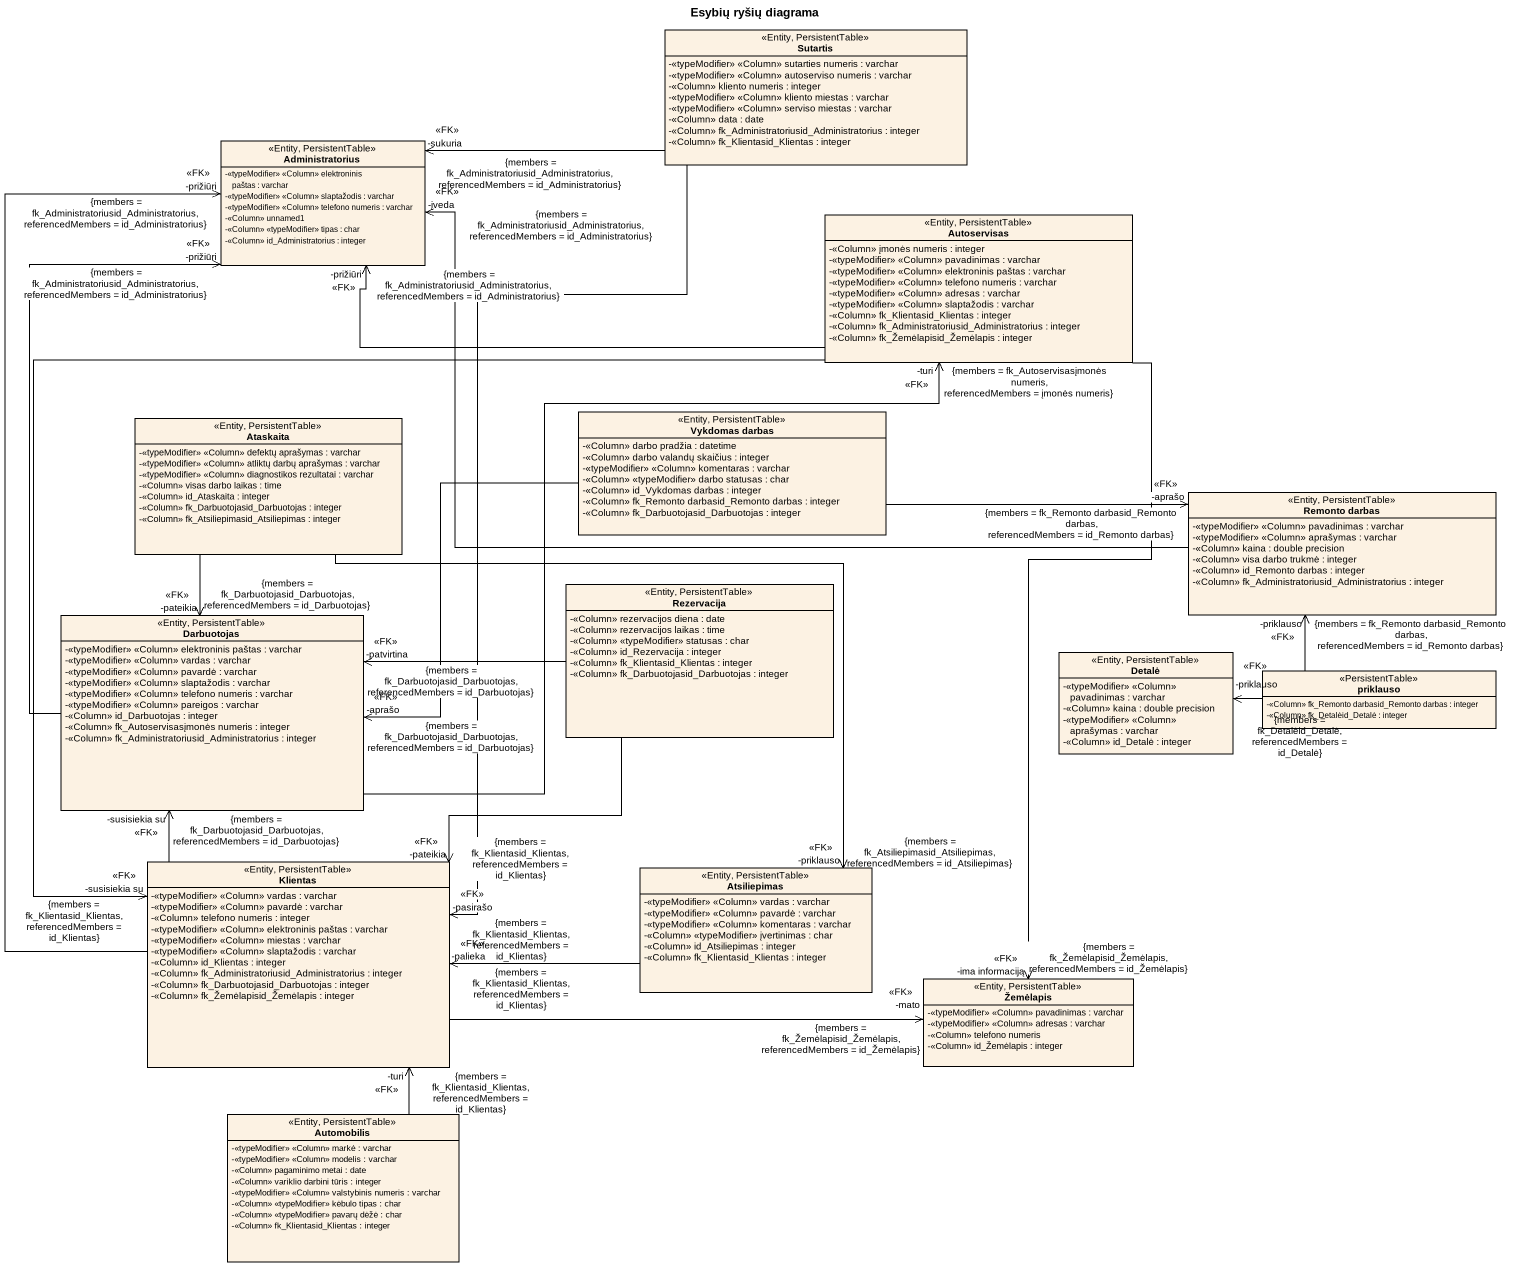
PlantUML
@startuml
title Esybių ryšių diagrama
hide circle
hide empty members
skinparam classAttributeIconSize 0
class Sutartis <<Entity, PersistentTable>> {
  -<<typeModifier>> <<Column>> sutarties numeris : varchar
  -<<typeModifier>> <<Column>> autoserviso numeris : varchar
  -<<Column>> kliento numeris : integer
  -<<typeModifier>> <<Column>> kliento miestas : varchar
  -<<typeModifier>> <<Column>> serviso miestas : varchar
  -<<Column>> data : date
  -<<Column>> fk_Administratoriusid_Administratorius : integer
  -<<Column>> fk_Klientasid_Klientas : integer
}
class Administratorius <<Entity, PersistentTable>> {
  -<<typeModifier>> <<Column>> elektroninis paštas : varchar
  -<<typeModifier>> <<Column>> slaptažodis : varchar
  -<<typeModifier>> <<Column>> telefono numeris : varchar
  -<<Column>> unnamed1
  -<<Column>> <<typeModifier>> tipas : char
  -<<Column>> id_Administratorius : integer
}
class Autoservisas <<Entity, PersistentTable>> {
  -<<Column>> įmonės numeris : integer
  -<<typeModifier>> <<Column>> pavadinimas : varchar
  -<<typeModifier>> <<Column>> elektroninis paštas : varchar
  -<<typeModifier>> <<Column>> telefono numeris : varchar
  -<<typeModifier>> <<Column>> adresas : varchar
  -<<typeModifier>> <<Column>> slaptažodis : varchar
  -<<Column>> fk_Klientasid_Klientas : integer
  -<<Column>> fk_Administratoriusid_Administratorius : integer
  -<<Column>> fk_Žemėlapisid_Žemėlapis : integer
}
class "Vykdomas darbas" as Vykdomas_darbas <<Entity, PersistentTable>> {
  -<<Column>> darbo pradžia : datetime
  -<<Column>> darbo valandų skaičius : integer
  -<<typeModifier>> <<Column>> komentaras : varchar
  -<<Column>> <<typeModifier>> darbo statusas : char
  -<<Column>> id_Vykdomas darbas : integer
  -<<Column>> fk_Remonto darbasid_Remonto darbas : integer
  -<<Column>> fk_Darbuotojasid_Darbuotojas : integer
}
class Ataskaita <<Entity, PersistentTable>> {
  -<<typeModifier>> <<Column>> defektų aprašymas : varchar
  -<<typeModifier>> <<Column>> atliktų darbų aprašymas : varchar
  -<<typeModifier>> <<Column>> diagnostikos rezultatai : varchar
  -<<Column>> visas darbo laikas : time
  -<<Column>> id_Ataskaita : integer
  -<<Column>> fk_Darbuotojasid_Darbuotojas : integer
  -<<Column>> fk_Atsiliepimasid_Atsiliepimas : integer
}
class "Remonto darbas" as Remonto_darbas <<Entity, PersistentTable>> {
  -<<typeModifier>> <<Column>> pavadinimas : varchar
  -<<typeModifier>> <<Column>> aprašymas : varchar
  -<<Column>> kaina : double precision
  -<<Column>> visa darbo trukmė : integer
  -<<Column>> id_Remonto darbas : integer
  -<<Column>> fk_Administratoriusid_Administratorius : integer
}
class Rezervacija <<Entity, PersistentTable>> {
  -<<Column>> rezervacijos diena : date
  -<<Column>> rezervacijos laikas : time
  -<<Column>> <<typeModifier>> statusas : char
  -<<Column>> id_Rezervacija : integer
  -<<Column>> fk_Klientasid_Klientas : integer
  -<<Column>> fk_Darbuotojasid_Darbuotojas : integer
}
class Darbuotojas <<Entity, PersistentTable>> {
  -<<typeModifier>> <<Column>> elektroninis paštas : varchar
  -<<typeModifier>> <<Column>> vardas : varchar
  -<<typeModifier>> <<Column>> pavardė : varchar
  -<<typeModifier>> <<Column>> slaptažodis : varchar
  -<<typeModifier>> <<Column>> telefono numeris : varchar
  -<<typeModifier>> <<Column>> pareigos : varchar
  -<<Column>> id_Darbuotojas : integer
  -<<Column>> fk_Autoservisasįmonės numeris : integer
  -<<Column>> fk_Administratoriusid_Administratorius : integer
}
class Detalė <<Entity, PersistentTable>> {
  -<<typeModifier>> <<Column>> pavadinimas : varchar
  -<<Column>> kaina : double precision
  -<<typeModifier>> <<Column>> aprašymas : varchar
  -<<Column>> id_Detalė : integer
}
class priklauso <<PersistentTable>> {
  -<<Column>> fk_Remonto darbasid_Remonto darbas : integer
  -<<Column>> fk_Detalėid_Detalė : integer
}
class Klientas <<Entity, PersistentTable>> {
  -<<typeModifier>> <<Column>> vardas : varchar
  -<<typeModifier>> <<Column>> pavardė : varchar
  -<<Column>> telefono numeris : integer
  -<<typeModifier>> <<Column>> elektroninis paštas : varchar
  -<<typeModifier>> <<Column>> miestas : varchar
  -<<typeModifier>> <<Column>> slaptažodis : varchar
  -<<Column>> id_Klientas : integer
  -<<Column>> fk_Administratoriusid_Administratorius : integer
  -<<Column>> fk_Darbuotojasid_Darbuotojas : integer
  -<<Column>> fk_Žemėlapisid_Žemėlapis : integer
}
class Atsiliepimas <<Entity, PersistentTable>> {
  -<<typeModifier>> <<Column>> vardas : varchar
  -<<typeModifier>> <<Column>> pavardė : varchar
  -<<typeModifier>> <<Column>> komentaras : varchar
  -<<Column>> <<typeModifier>> įvertinimas : char
  -<<Column>> id_Atsiliepimas : integer
  -<<Column>> fk_Klientasid_Klientas : integer
}
class Žemėlapis <<Entity, PersistentTable>> {
  -<<typeModifier>> <<Column>> pavadinimas : varchar
  -<<typeModifier>> <<Column>> adresas : varchar
  -<<Column>> telefono numeris
  -<<Column>> id_Žemėlapis : integer
}
class Automobilis <<Entity, PersistentTable>> {
  -<<typeModifier>> <<Column>> markė : varchar
  -<<typeModifier>> <<Column>> modelis : varchar
  -<<Column>> pagaminimo metai : date
  -<<Column>> variklio darbini tūris : integer
  -<<typeModifier>> <<Column>> valstybinis numeris : varchar
  -<<Column>> <<typeModifier>> kėbulo tipas : char
  -<<Column>> <<typeModifier>> pavarų dėžė : char
  -<<Column>> fk_Klientasid_Klientas : integer
}
Sutartis -left-> "-sukuria\n<<FK>>\n{members = fk_Administratoriusid_Administratorius, referencedMembers = id_Administratorius}" Administratorius
Sutartis --> "-pasirašo\n<<FK>>\n{members = fk_Klientasid_Klientas, referencedMembers = id_Klientas}" Klientas
Autoservisas -left-> "-prižiūri\n<<FK>>\n{members = fk_Administratoriusid_Administratorius, referencedMembers = id_Administratorius}" Administratorius
Autoservisas --> "-susisiekia su\n<<FK>>\n{members = fk_Klientasid_Klientas, referencedMembers = id_Klientas}" Klientas
Autoservisas --> "-ima informaciją\n<<FK>>\n{members = fk_Žemėlapisid_Žemėlapis, referencedMembers = id_Žemėlapis}" Žemėlapis
Vykdomas_darbas -right-> "-aprašo\n<<FK>>\n{members = fk_Remonto darbasid_Remonto darbas, referencedMembers = id_Remonto darbas}" Remonto_darbas
Vykdomas_darbas -left-> "-aprašo\n<<FK>>\n{members = fk_Darbuotojasid_Darbuotojas, referencedMembers = id_Darbuotojas}" Darbuotojas
Ataskaita --> "-pateikia\n<<FK>>\n{members = fk_Darbuotojasid_Darbuotojas, referencedMembers = id_Darbuotojas}" Darbuotojas
Ataskaita --> "-priklauso\n<<FK>>\n{members = fk_Atsiliepimasid_Atsiliepimas, referencedMembers = id_Atsiliepimas}" Atsiliepimas
Remonto_darbas -left-> "-įveda\n<<FK>>\n{members = fk_Administratoriusid_Administratorius, referencedMembers = id_Administratorius}" Administratorius
Rezervacija -left-> "-patvirtina\n<<FK>>\n{members = fk_Darbuotojasid_Darbuotojas, referencedMembers = id_Darbuotojas}" Darbuotojas
Rezervacija --> "-pateikia\n<<FK>>\n{members = fk_Klientasid_Klientas, referencedMembers = id_Klientas}" Klientas
Darbuotojas -up-> "-prižiūri\n<<FK>>\n{members = fk_Administratoriusid_Administratorius, referencedMembers = id_Administratorius}" Administratorius
Darbuotojas -right-> "-turi\n<<FK>>\n{members = fk_Autoservisasįmonės numeris, referencedMembers = įmonės numeris}" Autoservisas
priklauso -up-> "-priklauso\n<<FK>>\n{members = fk_Remonto darbasid_Remonto darbas, referencedMembers = id_Remonto darbas}" Remonto_darbas
priklauso -left-> "-priklauso\n<<FK>>\n{members = fk_Detalėid_Detalė, referencedMembers = id_Detalė}" Detalė
Klientas -up-> "-prižiūri\n<<FK>>\n{members = fk_Administratoriusid_Administratorius, referencedMembers = id_Administratorius}" Administratorius
Klientas -up-> "-susisiekia su\n<<FK>>\n{members = fk_Darbuotojasid_Darbuotojas, referencedMembers = id_Darbuotojas}" Darbuotojas
Klientas -right-> "-mato\n<<FK>>\n{members = fk_Žemėlapisid_Žemėlapis, referencedMembers = id_Žemėlapis}" Žemėlapis
Atsiliepimas -left-> "-palieka\n<<FK>>\n{members = fk_Klientasid_Klientas, referencedMembers = id_Klientas}" Klientas
Automobilis -up-> "-turi\n<<FK>>\n{members = fk_Klientasid_Klientas, referencedMembers = id_Klientas}" Klientas
@enduml
